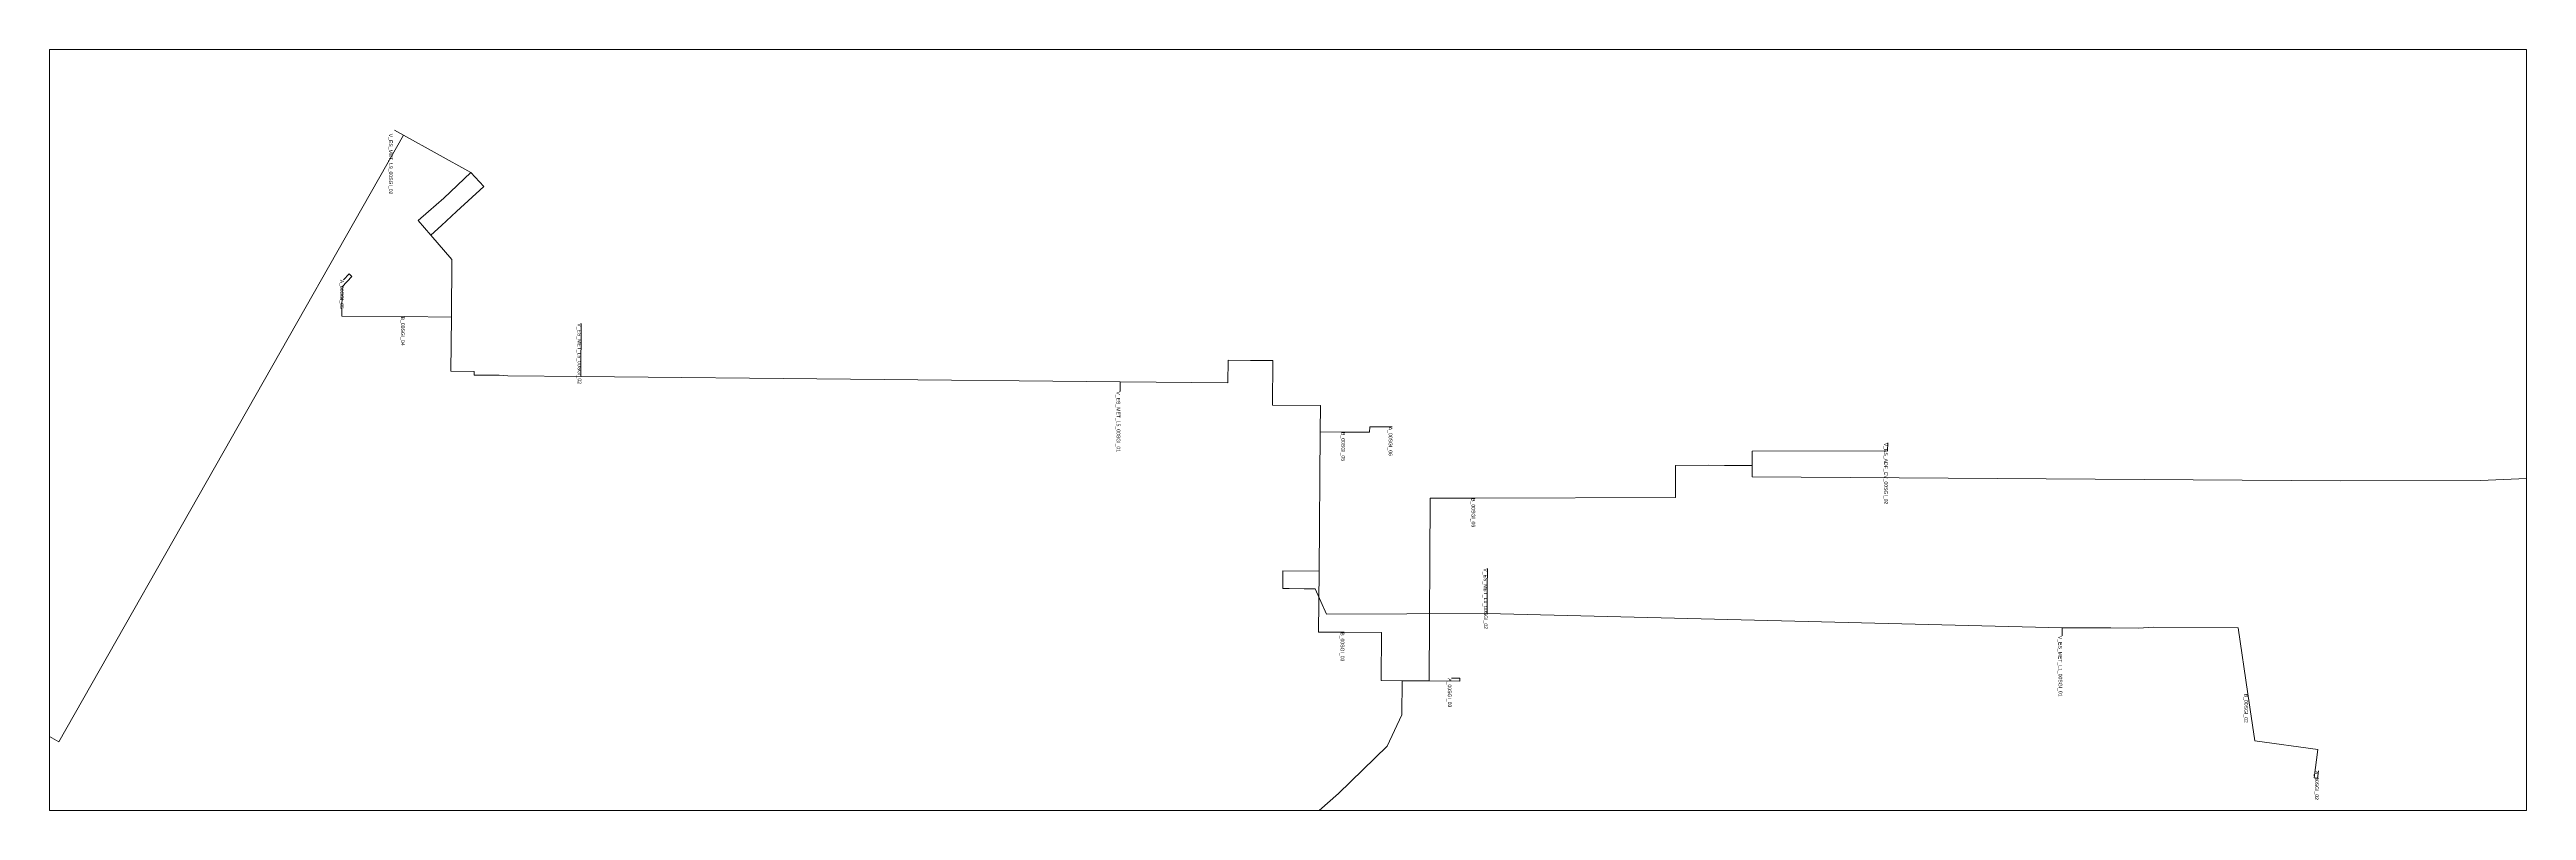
# Paper-space layout '-2_MET_ADF' of a CAD drawing. Header units: metres. Extents: x 4587071 to 4587412, y -417626 to -417521.
# The model-space entities are those that its viewports show. They can reach past a viewport. Long polylines and large blocks are cut down to what shows.
import ezdxf
from ezdxf.enums import TextEntityAlignment as Align

# ---------------------------------------------------------------- set-up
doc = ezdxf.new("R2010")
doc.units = ezdxf.units.M
doc.header["$MEASUREMENT"] = 0
for name, color, linetype, lineweight in [('01_A_AccesTren_t', 30, 'Continuous', 0), ('01_C_AccesExt_t', 7, 'Continuous', 0), ('01_I_Ascensor_l', 7, 'Continuous', 0), ('01_I_BarreraTarifaria_t', 7, 'Continuous', 0), ('01_I_Horitzontal_l', 7, 'Continuous', 0), ('01_I_HoritzontalD_l', 7, 'Continuous', 0), ('01_I_Rampa_l', 7, 'Continuous', 0)]:
    doc.layers.add(name, color=color, linetype=linetype, lineweight=lineweight)
doc.styles.add('Style-Arial', font='arial.ttf')

msp = doc.modelspace()

# ---------------------------------------------------------------- linework, layer by layer
at = {"layer": '01_I_Ascensor_l'}
for p, q in [((432086.0472, 4586043.132228), (432085.980761, 4586042.658578, -10)), ((432065.187565, 4586020.616982, -10), (432065.275643, 4586018.638259, -20)), ((432042.70466, 4585959.51166, -10), (432042.726177, 4585961.733838, -20)), ((432071.890128, 4585925.235058), (432072.293787, 4585925.231166, -10)), ((432037.269323, 4585916.057307), (432037.286306, 4585913.811803, -10)), ((432059.542265, 4585903.856119, -20), (432059.464839, 4585901.827463, -10)), ((432028.101493, 4585898.770454, -10), (432028.072661, 4585896.583845, -20)), ((432029.774379, 4585792.885167, -20), (432029.761362, 4585790.618163, -10)), ((432009.172176, 4585785.409516, -10), (432007.217676, 4585787.456557, -90)), ((432007.235432, 4585783.594671, -10), (432005.406287, 4585785.72734, -90)), ((432016.139121, 4585773.026404, -10), (432015.780455, 4585772.686436))]:
    msp.add_line(p, q, dxfattribs=at)
at = {"layer": '01_I_Horitzontal_l'}
for p, q in [((432085.01109, 4586043.277563), (432086.0472, 4586043.132228)), ((432063.008756, 4585929.008535, -20), (432065.227004, 4586008.083473, -20)), ((432065.227004, 4586008.083473, -20), (432066.324064, 4586008.069734, -20)), ((432042.726177, 4585961.733838, -20), (432042.726177, 4585965.526616, -20)), ((432059.421488, 4585929.046124, -20), (432056.785325, 4585929.073746, -20)), ((432059.421488, 4585929.046124, -20), (432063.008756, 4585929.008535, -20)), ((432071.891619, 4585924.079556), (432071.890128, 4585925.235058)), ((432072.253061, 4585921.007156, -10), (432072.293787, 4585925.231166, -10)), ((432072.217386, 4585917.307044, -10), (432072.253061, 4585921.007156, -10)), ((432037.964644, 4585909.543257, -10), (432037.930605, 4585906.141915, -10)), ((432057.105277, 4585905.954641, -10), (432037.930605, 4585906.141915, -10)), ((432030.969089, 4585878.64436, -20), (432030.000914, 4585804.471678, -20)), ((432030.969089, 4585878.64436, -20), (432032.280062, 4585878.64436, -20)), ((432022.680502, 4585804.567478, -20), (432030.000467, 4585804.471683, -20)), ((432001.855017, 4585789.449824, -90), (431996.692845, 4585780.219682, -90)), ((432021.762714, 4585786.71019, -10), (432021.679233, 4585780.280606, -10)), ((431996.692845, 4585780.219682, -90), (431996.010222, 4585778.9844, -90)), ((432016.57495, 4585771.909928), (432015.780455, 4585772.686436))]:
    msp.add_line(p, q, dxfattribs=at)
at = {"layer": '01_I_Horitzontal_l', "flags": 128}
for points, elevation in [([(432042.726177, 4585965.526616), (432044.32613, 4585965.526616), (432045.107488, 4586046.398197), (432045.107488, 4586065.688555), (432044.200204, 4586090.796816), (432042.791041, 4586108.411686)], -20), ([(432085.980761, 4586042.658578), (432082.08706, 4586043.204748), (432080.832598, 4586034.55169), (432074.36612, 4586033.592489)], -10), ([(432074.36612, 4586033.592489), (432065.292724, 4586032.291562), (432065.187565, 4586020.616982)], -9.999902), ([(432065.275643, 4586018.638259), (432065.240683, 4586014.788884), (432065.227004, 4586008.083473)], -20), ([(432042.726177, 4585965.526616), (432040.769483, 4585965.531948), (432040.769483, 4585984.167137), (432039.684972, 4585984.177736)], -20), ([(432047.114424, 4585927.41525), (432047.114392, 4585954.968354), (432042.704666, 4585954.968349), (432042.70466, 4585959.51166)], -10), ([(432059.542265, 4585903.856119), (432059.542265, 4585905.390839), (432063.018925, 4585906.944458), (432063.008756, 4585929.008535)], -20), ([(432047.114424, 4585927.41525), (432047.114431, 4585921.25228), (432072.253061, 4585921.007156)], -10), ([(432072.217386, 4585917.307044), (432072.188364, 4585914.40704), (432065.566017, 4585914.473314), (432065.523076, 4585909.360267)], -10), ([(432087.709609, 4585908.496685), (432081.203976, 4585915.193183), (432076.888393, 4585917.262009), (432072.217386, 4585917.307044)], -10), ([(432037.286306, 4585913.811803), (432037.277634, 4585912.945257), (432037.998618, 4585912.938042), (432037.964644, 4585909.543257)], -10), ([(432065.523076, 4585909.360267), (432065.493443, 4585905.831716), (432057.105277, 4585905.954641)], -10), ([(432037.930605, 4585906.141915), (432034.306244, 4585906.177313), (432034.241961, 4585899.577216), (432028.114015, 4585899.636952), (432028.101493, 4585898.770454)], -10), ([(432057.105277, 4585905.954641), (432057.056239, 4585900.954133), (432059.456243, 4585900.931115), (432059.464839, 4585901.827463)], -10), ([(432028.072661, 4585896.583845), (432028.041333, 4585893.504806), (432031.16253, 4585893.464058), (432030.969089, 4585878.64436)], -20), ([(432030.000914, 4585804.471678), (432029.870391, 4585794.472168), (432029.787382, 4585793.273167), (432029.774379, 4585792.885167)], -20), ([(432007.217676, 4585787.456557), (432003.823634, 4585791.223541), (432001.855017, 4585789.449824)], -90), ([(432029.761362, 4585790.618163), (432029.753396, 4585789.803723), (432029.238355, 4585789.813166), (432029.19733, 4585786.613661), (432021.762714, 4585786.71019)], -10), ([(431996.692845, 4585780.219682), (432080.035194, 4585732.545879), (432079.27089, 4585731.209738)], -90), ([(432021.679233, 4585780.280606), (432021.568467, 4585771.658224), (432017.549101, 4585771.708224), (432016.139121, 4585773.026404)], -10)]:
    msp.add_lwpolyline(points, dxfattribs=dict(at, elevation=elevation))
at = {"layer": '01_I_HoritzontalD_l'}
for p, q in [((432005.406287, 4585785.72734, -90), (432001.855017, 4585789.449824, -90)), ((432010.465784, 4585783.90125, -10), (432009.172176, 4585785.409516, -10))]:
    msp.add_line(p, q, dxfattribs=at)
at = {"layer": '01_I_HoritzontalD_l', "elevation": -10, "flags": 128}
for points in [[(432021.762714, 4585786.71019), (432013.860459, 4585786.812791), (432010.465784, 4585783.90125)], [(432010.465784, 4585783.90125), (432008.453066, 4585782.174985), (432007.235432, 4585783.594671)]]:
    msp.add_lwpolyline(points, dxfattribs=at)
at = {"layer": '01_I_Rampa_l'}
msp.add_line((432096.699279, 4585898.141828, -10), (432087.709609, 4585908.496685, -10), dxfattribs=at)

# ---------------------------------------------------------------- texts
at = {"layer": '01_A_AccesTren_t', "style": 'Style-Arial'}
for s, p in [('V_ES_MET_L1_00SGI_01', (432066.324064, 4586008.069734, -20)), ('V_ES_ADF_CV_00SGI_02', (432039.684972, 4585984.177736, -20)), ('V_ES_MET_L1_00SGI_02', (432056.785325, 4585929.073746, -20)), ('V_ES_MET_L5_00SGI_01', (432032.280062, 4585878.64436, -20)), ('V_ES_MET_L5_00SGI_02', (432022.680502, 4585804.567478, -20)), ('V_ES_MET_L9_00SGI_02', (431996.510179, 4585778.699255, -90)), ('V_ES_MET_L9_00SGI_01', (432079.770848, 4585730.924592, -90))]:
    msp.add_text(s, height=0.5, dxfattribs=at).set_placement(p, align=Align.TOP_LEFT)
at = {"layer": '01_C_AccesExt_t', "char_height": 0.5, "attachment_point": 1, "line_spacing_factor": 1.2, "style": 'Style-Arial'}
for s, insert in [('A_00SGI_02', (432085.01109, 4586043.277563)), ('A_00SGI_03', (432071.891619, 4585924.079556)), ('A_00SGI_06', (432037.269323, 4585916.057307)), ('A_00SGI_05', (432016.57495, 4585771.909928))]:
    msp.add_mtext(s, dxfattribs=dict(at, insert=insert))
at = {"layer": '01_I_BarreraTarifaria_t', "char_height": 0.5, "attachment_point": 1, "line_spacing_factor": 1.2, "style": 'Style-Arial'}
for s, insert in [('B_00SGI_02', (432074.36612, 4586033.592489, -10)), ('B_00SGI_06', (432047.114424, 4585927.41525, -10)), ('B_00SGI_05', (432037.964644, 4585909.543257, -10)), ('B_00SGI_03', (432065.523076, 4585909.360267, -10)), ('B_00SGI_04', (432021.679233, 4585780.280606, -10))]:
    msp.add_mtext(s, dxfattribs=dict(at, insert=insert))

psp = doc.layouts.new('-2_MET_ADF')

# ---------------------------------------------------------------- viewports
at = {"layer": '01_I_BarreraTarifaria_t', "color": 7, "linetype": 'Continuous', "lineweight": 0, "view_twist_angle": 270.18069}
psp.add_viewport(center=(4587241.395613, -417573.276118), size=(340.622661, 104.707212), view_center_point=(4587241.395613, -417573.276118), view_height=104.707212, dxfattribs=at)

doc.saveas('drawing.dxf')
